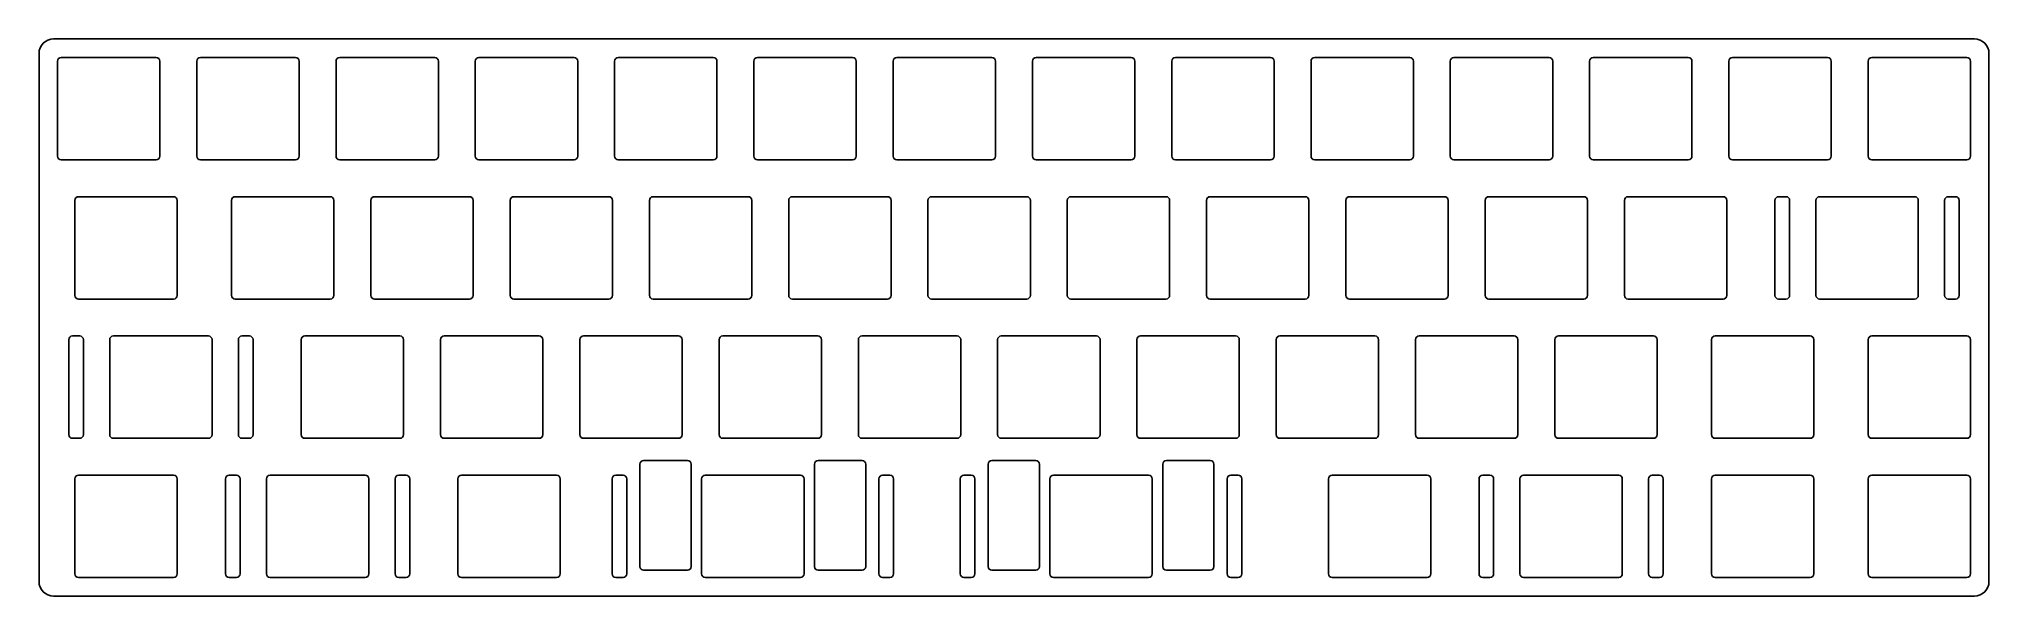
# Model space of a CAD drawing. Header units: centimetres. Extents: x 0 to 26.7, y -7.6 to 0.
import ezdxf

# ---------------------------------------------------------------- set-up
doc = ezdxf.new("R2010")
doc.units = ezdxf.units.CM
doc.header["$MEASUREMENT"] = 0
doc.layers.add('plate-20210615-083603 v2_0', color=7, linetype='Continuous')

msp = doc.modelspace()

# ---------------------------------------------------------------- linework, layer by layer
at = {"layer": 'plate-20210615-083603 v2_0'}
for p, q in [((0.2, 0), (26.47, 0)), ((0, -0.2), (0, -7.42)), ((0.3025, -0.2525), (1.6025, -0.2525)), ((2.2075, -0.2525), (3.5075, -0.2525)), ((4.1125, -0.2525), (5.4125, -0.2525)), ((6.0175, -0.2525), (7.3175, -0.2525)), ((7.9225, -0.2525), (9.2225, -0.2525)), ((9.8275, -0.2525), (11.1275, -0.2525)), ((11.7325, -0.2525), (13.0325, -0.2525)), ((13.6375, -0.2525), (14.9375, -0.2525)), ((15.5425, -0.2525), (16.8425, -0.2525)), ((17.4475, -0.2525), (18.7475, -0.2525)), ((19.3525, -0.2525), (20.6525, -0.2525)), ((21.2575, -0.2525), (22.5575, -0.2525)), ((23.1625, -0.2525), (24.4625, -0.2525)), ((25.0675, -0.2525), (26.3675, -0.2525)), ((26.67, -0.2), (26.67, -7.42)), ((0.2525, -0.3025), (0.2525, -1.6025)), ((1.6525, -0.3025), (1.6525, -1.6025)), ((2.1575, -0.3025), (2.1575, -1.6025)), ((3.5575, -0.3025), (3.5575, -1.6025)), ((4.0625, -0.3025), (4.0625, -1.6025)), ((5.4625, -0.3025), (5.4625, -1.6025)), ((5.9675, -0.3025), (5.9675, -1.6025)), ((7.3675, -0.3025), (7.3675, -1.6025)), ((7.8725, -0.3025), (7.8725, -1.6025)), ((9.2725, -0.3025), (9.2725, -1.6025)), ((9.7775, -0.3025), (9.7775, -1.6025)), ((11.1775, -0.3025), (11.1775, -1.6025)), ((11.6825, -0.3025), (11.6825, -1.6025)), ((13.0825, -0.3025), (13.0825, -1.6025)), ((13.5875, -0.3025), (13.5875, -1.6025)), ((14.9875, -0.3025), (14.9875, -1.6025)), ((15.4925, -0.3025), (15.4925, -1.6025)), ((16.8925, -0.3025), (16.8925, -1.6025)), ((17.3975, -0.3025), (17.3975, -1.6025)), ((18.7975, -0.3025), (18.7975, -1.6025)), ((19.3025, -0.3025), (19.3025, -1.6025)), ((20.7025, -0.3025), (20.7025, -1.6025)), ((21.2075, -0.3025), (21.2075, -1.6025)), ((22.6075, -0.3025), (22.6075, -1.6025)), ((23.1125, -0.3025), (23.1125, -1.6025)), ((24.5125, -0.3025), (24.5125, -1.6025)), ((25.0175, -0.3025), (25.0175, -1.6025)), ((26.4175, -0.3025), (26.4175, -1.6025)), ((0.3025, -1.6525), (1.6025, -1.6525)), ((2.2075, -1.6525), (3.5075, -1.6525)), ((4.1125, -1.6525), (5.4125, -1.6525)), ((6.0175, -1.6525), (7.3175, -1.6525)), ((7.9225, -1.6525), (9.2225, -1.6525)), ((9.8275, -1.6525), (11.1275, -1.6525)), ((11.7325, -1.6525), (13.0325, -1.6525)), ((13.6375, -1.6525), (14.9375, -1.6525)), ((15.5425, -1.6525), (16.8425, -1.6525)), ((17.4475, -1.6525), (18.7475, -1.6525)), ((19.3525, -1.6525), (20.6525, -1.6525)), ((21.2575, -1.6525), (22.5575, -1.6525)), ((23.1625, -1.6525), (24.4625, -1.6525)), ((25.0675, -1.6525), (26.3675, -1.6525)), ((0.490625, -2.2075), (0.490625, -3.5075)), ((0.540625, -2.1575), (1.840625, -2.1575)), ((1.890625, -2.2075), (1.890625, -3.5075)), ((2.63375, -2.2075), (2.63375, -3.5075)), ((2.68375, -2.1575), (3.98375, -2.1575)), ((4.03375, -2.2075), (4.03375, -3.5075)), ((4.53875, -2.2075), (4.53875, -3.5075)), ((4.58875, -2.1575), (5.88875, -2.1575)), ((5.93875, -2.2075), (5.93875, -3.5075)), ((6.44375, -2.2075), (6.44375, -3.5075)), ((6.49375, -2.1575), (7.79375, -2.1575)), ((7.84375, -2.2075), (7.84375, -3.5075)), ((8.34875, -2.2075), (8.34875, -3.5075)), ((8.39875, -2.1575), (9.69875, -2.1575)), ((9.74875, -2.2075), (9.74875, -3.5075)), ((10.25375, -2.2075), (10.25375, -3.5075)), ((10.30375, -2.1575), (11.60375, -2.1575)), ((11.65375, -2.2075), (11.65375, -3.5075)), ((12.15875, -2.2075), (12.15875, -3.5075)), ((12.20875, -2.1575), (13.50875, -2.1575)), ((13.55875, -2.2075), (13.55875, -3.5075)), ((14.06375, -2.2075), (14.06375, -3.5075)), ((14.11375, -2.1575), (15.41375, -2.1575)), ((15.46375, -2.2075), (15.46375, -3.5075)), ((15.96875, -2.2075), (15.96875, -3.5075)), ((16.01875, -2.1575), (17.31875, -2.1575)), ((17.36875, -2.2075), (17.36875, -3.5075)), ((17.87375, -2.2075), (17.87375, -3.5075)), ((17.92375, -2.1575), (19.22375, -2.1575)), ((19.27375, -2.2075), (19.27375, -3.5075)), ((19.77875, -2.2075), (19.77875, -3.5075)), ((19.82875, -2.1575), (21.12875, -2.1575)), ((21.17875, -2.2075), (21.17875, -3.5075)), ((21.68375, -2.2075), (21.68375, -3.5075)), ((21.73375, -2.1575), (23.03375, -2.1575)), ((23.08375, -2.2075), (23.08375, -3.5075)), ((23.743125, -2.2075), (23.743125, -3.5075)), ((23.793125, -2.1575), (23.893125, -2.1575)), ((23.943125, -2.2075), (23.943125, -3.5075)), ((24.303125, -2.2075), (24.303125, -3.5075)), ((24.353125, -2.1575), (25.653125, -2.1575)), ((25.703125, -2.2075), (25.703125, -3.5075)), ((26.063125, -2.2075), (26.063125, -3.5075)), ((26.113125, -2.1575), (26.213125, -2.1575)), ((26.263125, -2.2075), (26.263125, -3.5075)), ((0.540625, -3.5575), (1.840625, -3.5575)), ((2.68375, -3.5575), (3.98375, -3.5575)), ((4.58875, -3.5575), (5.88875, -3.5575)), ((6.49375, -3.5575), (7.79375, -3.5575)), ((8.39875, -3.5575), (9.69875, -3.5575)), ((10.30375, -3.5575), (11.60375, -3.5575)), ((12.20875, -3.5575), (13.50875, -3.5575)), ((14.11375, -3.5575), (15.41375, -3.5575)), ((16.01875, -3.5575), (17.31875, -3.5575)), ((17.92375, -3.5575), (19.22375, -3.5575)), ((19.82875, -3.5575), (21.12875, -3.5575)), ((21.73375, -3.5575), (23.03375, -3.5575)), ((23.793125, -3.5575), (23.893125, -3.5575)), ((24.353125, -3.5575), (25.653125, -3.5575)), ((26.113125, -3.5575), (26.213125, -3.5575)), ((0.406875, -4.1125), (0.406875, -5.4125)), ((0.456875, -4.0625), (0.556875, -4.0625)), ((0.606875, -4.1125), (0.606875, -5.4125)), ((0.966875, -4.1125), (0.966875, -5.4125)), ((1.016875, -4.0625), (2.316875, -4.0625)), ((2.366875, -4.1125), (2.366875, -5.4125)), ((2.726875, -4.1125), (2.726875, -5.4125)), ((2.776875, -4.0625), (2.876875, -4.0625)), ((2.926875, -4.1125), (2.926875, -5.4125)), ((3.58625, -4.1125), (3.58625, -5.4125)), ((3.63625, -4.0625), (4.93625, -4.0625)), ((4.98625, -4.1125), (4.98625, -5.4125)), ((5.49125, -4.1125), (5.49125, -5.4125)), ((5.54125, -4.0625), (6.84125, -4.0625)), ((6.89125, -4.1125), (6.89125, -5.4125)), ((7.39625, -4.1125), (7.39625, -5.4125)), ((7.44625, -4.0625), (8.74625, -4.0625)), ((8.79625, -4.1125), (8.79625, -5.4125)), ((9.30125, -4.1125), (9.30125, -5.4125)), ((9.35125, -4.0625), (10.65125, -4.0625)), ((10.70125, -4.1125), (10.70125, -5.4125)), ((11.20625, -4.1125), (11.20625, -5.4125)), ((11.25625, -4.0625), (12.55625, -4.0625)), ((12.60625, -4.1125), (12.60625, -5.4125)), ((13.11125, -4.1125), (13.11125, -5.4125)), ((13.16125, -4.0625), (14.46125, -4.0625)), ((14.51125, -4.1125), (14.51125, -5.4125)), ((15.01625, -4.1125), (15.01625, -5.4125)), ((15.06625, -4.0625), (16.36625, -4.0625)), ((16.41625, -4.1125), (16.41625, -5.4125)), ((16.92125, -4.1125), (16.92125, -5.4125)), ((16.97125, -4.0625), (18.27125, -4.0625)), ((18.32125, -4.1125), (18.32125, -5.4125)), ((18.82625, -4.1125), (18.82625, -5.4125)), ((18.87625, -4.0625), (20.17625, -4.0625)), ((20.22625, -4.1125), (20.22625, -5.4125)), ((20.73125, -4.1125), (20.73125, -5.4125)), ((20.78125, -4.0625), (22.08125, -4.0625)), ((22.13125, -4.1125), (22.13125, -5.4125)), ((22.874375, -4.1125), (22.874375, -5.4125)), ((22.924375, -4.0625), (24.224375, -4.0625)), ((24.274375, -4.1125), (24.274375, -5.4125)), ((25.0175, -4.1125), (25.0175, -5.4125)), ((25.0675, -4.0625), (26.3675, -4.0625)), ((26.4175, -4.1125), (26.4175, -5.4125)), ((0.456875, -5.4625), (0.556875, -5.4625)), ((1.016875, -5.4625), (2.316875, -5.4625)), ((2.776875, -5.4625), (2.876875, -5.4625)), ((3.63625, -5.4625), (4.93625, -5.4625)), ((5.54125, -5.4625), (6.84125, -5.4625)), ((7.44625, -5.4625), (8.74625, -5.4625)), ((9.35125, -5.4625), (10.65125, -5.4625)), ((11.25625, -5.4625), (12.55625, -5.4625)), ((13.16125, -5.4625), (14.46125, -5.4625)), ((15.06625, -5.4625), (16.36625, -5.4625)), ((16.97125, -5.4625), (18.27125, -5.4625)), ((18.87625, -5.4625), (20.17625, -5.4625)), ((20.78125, -5.4625), (22.08125, -5.4625)), ((22.924375, -5.4625), (24.224375, -5.4625)), ((25.0675, -5.4625), (26.3675, -5.4625)), ((8.219325, -7.2175), (8.219325, -5.8175)), ((8.869325, -5.7675), (8.269325, -5.7675)), ((8.919325, -7.2175), (8.919325, -5.8175)), ((10.606925, -7.2175), (10.606925, -5.8175)), ((11.256925, -5.7675), (10.656925, -5.7675)), ((11.306925, -7.2175), (11.306925, -5.8175)), ((12.981825, -7.2175), (12.981825, -5.8175)), ((13.631825, -5.7675), (13.031825, -5.7675)), ((13.681825, -7.2175), (13.681825, -5.8175)), ((15.369425, -7.2175), (15.369425, -5.8175)), ((16.019425, -5.7675), (15.419425, -5.7675)), ((16.069425, -7.2175), (16.069425, -5.8175)), ((0.490625, -6.0175), (0.490625, -7.3175)), ((0.540625, -5.9675), (1.840625, -5.9675)), ((1.890625, -6.0175), (1.890625, -7.3175)), ((2.55, -6.0175), (2.55, -7.3175)), ((2.6, -5.9675), (2.7, -5.9675)), ((2.75, -6.0175), (2.75, -7.3175)), ((3.11, -6.0175), (3.11, -7.3175)), ((3.16, -5.9675), (4.46, -5.9675)), ((4.51, -6.0175), (4.51, -7.3175)), ((4.87, -6.0175), (4.87, -7.3175)), ((4.92, -5.9675), (5.02, -5.9675)), ((5.07, -6.0175), (5.07, -7.3175)), ((5.729375, -6.0175), (5.729375, -7.3175)), ((5.779375, -5.9675), (7.079375, -5.9675)), ((7.129375, -6.0175), (7.129375, -7.3175)), ((7.838125, -7.3175), (7.838125, -6.0175)), ((7.988125, -5.9675), (7.888125, -5.9675)), ((8.038125, -7.3175), (8.038125, -6.0175)), ((9.063125, -6.0175), (9.063125, -7.3175)), ((9.113125, -5.9675), (10.413125, -5.9675)), ((10.463125, -6.0175), (10.463125, -7.3175)), ((11.488125, -7.3175), (11.488125, -6.0175)), ((11.638125, -5.9675), (11.538125, -5.9675)), ((11.688125, -7.3175), (11.688125, -6.0175)), ((12.600625, -7.3175), (12.600625, -6.0175)), ((12.750625, -5.9675), (12.650625, -5.9675)), ((12.800625, -7.3175), (12.800625, -6.0175)), ((13.825625, -6.0175), (13.825625, -7.3175)), ((13.875625, -5.9675), (15.175625, -5.9675)), ((15.225625, -6.0175), (15.225625, -7.3175)), ((16.250625, -7.3175), (16.250625, -6.0175)), ((16.400625, -5.9675), (16.300625, -5.9675)), ((16.450625, -7.3175), (16.450625, -6.0175)), ((17.635625, -6.0175), (17.635625, -7.3175)), ((17.685625, -5.9675), (18.985625, -5.9675)), ((19.035625, -6.0175), (19.035625, -7.3175)), ((19.695, -6.0175), (19.695, -7.3175)), ((19.745, -5.9675), (19.845, -5.9675)), ((19.895, -6.0175), (19.895, -7.3175)), ((20.255, -6.0175), (20.255, -7.3175)), ((20.305, -5.9675), (21.605, -5.9675)), ((21.655, -6.0175), (21.655, -7.3175)), ((22.015, -6.0175), (22.015, -7.3175)), ((22.065, -5.9675), (22.165, -5.9675)), ((22.215, -6.0175), (22.215, -7.3175)), ((22.874375, -6.0175), (22.874375, -7.3175)), ((22.924375, -5.9675), (24.224375, -5.9675)), ((24.274375, -6.0175), (24.274375, -7.3175)), ((25.0175, -6.0175), (25.0175, -7.3175)), ((25.0675, -5.9675), (26.3675, -5.9675)), ((26.4175, -6.0175), (26.4175, -7.3175)), ((0.540625, -7.3675), (1.840625, -7.3675)), ((2.6, -7.3675), (2.7, -7.3675)), ((3.16, -7.3675), (4.46, -7.3675)), ((4.92, -7.3675), (5.02, -7.3675)), ((5.779375, -7.3675), (7.079375, -7.3675)), ((7.988125, -7.3675), (7.888125, -7.3675)), ((8.869325, -7.2675), (8.269325, -7.2675)), ((9.113125, -7.3675), (10.413125, -7.3675)), ((11.256925, -7.2675), (10.656925, -7.2675)), ((11.638125, -7.3675), (11.538125, -7.3675)), ((12.750625, -7.3675), (12.650625, -7.3675)), ((13.631825, -7.2675), (13.031825, -7.2675)), ((13.875625, -7.3675), (15.175625, -7.3675)), ((16.019425, -7.2675), (15.419425, -7.2675)), ((16.400625, -7.3675), (16.300625, -7.3675)), ((17.685625, -7.3675), (18.985625, -7.3675)), ((19.745, -7.3675), (19.845, -7.3675)), ((20.305, -7.3675), (21.605, -7.3675)), ((22.065, -7.3675), (22.165, -7.3675)), ((22.924375, -7.3675), (24.224375, -7.3675)), ((25.0675, -7.3675), (26.3675, -7.3675)), ((0.2, -7.62), (26.47, -7.62))]:
    msp.add_line(p, q, dxfattribs=at)
for centre, radius, start, end in [((0.2, -0.2), 0.2, 90, 180), ((0.3025, -0.3025), 0.05, 90, 180), ((1.6025, -0.3025), 0.05, 0, 90), ((2.2075, -0.3025), 0.05, 90, 180), ((3.5075, -0.3025), 0.05, 0, 90), ((4.1125, -0.3025), 0.05, 90, 180), ((5.4125, -0.3025), 0.05, 0, 90), ((6.0175, -0.3025), 0.05, 90, 180), ((7.3175, -0.3025), 0.05, 0, 90), ((7.9225, -0.3025), 0.05, 90, 180), ((9.2225, -0.3025), 0.05, 0, 90), ((9.8275, -0.3025), 0.05, 90, 180), ((11.1275, -0.3025), 0.05, 0, 90), ((11.7325, -0.3025), 0.05, 90, 180), ((13.0325, -0.3025), 0.05, 0, 90), ((13.6375, -0.3025), 0.05, 90, 180), ((14.9375, -0.3025), 0.05, 0, 90), ((15.5425, -0.3025), 0.05, 90, 180), ((16.8425, -0.3025), 0.05, 0, 90), ((17.4475, -0.3025), 0.05, 90, 180), ((18.7475, -0.3025), 0.05, 0, 90), ((19.3525, -0.3025), 0.05, 90, 180), ((20.6525, -0.3025), 0.05, 0, 90), ((21.2575, -0.3025), 0.05, 90, 180), ((22.5575, -0.3025), 0.05, 0, 90), ((23.1625, -0.3025), 0.05, 90, 180), ((24.4625, -0.3025), 0.05, 0, 90), ((25.0675, -0.3025), 0.05, 90, 180), ((26.3675, -0.3025), 0.05, 0, 90), ((26.47, -0.2), 0.2, 360, 90), ((0.3025, -1.6025), 0.05, 180, 270), ((1.6025, -1.6025), 0.05, 270, 0), ((2.2075, -1.6025), 0.05, 180, 270), ((3.5075, -1.6025), 0.05, 270, 0), ((4.1125, -1.6025), 0.05, 180, 270), ((5.4125, -1.6025), 0.05, 270, 0), ((6.0175, -1.6025), 0.05, 180, 270), ((7.3175, -1.6025), 0.05, 270, 0), ((7.9225, -1.6025), 0.05, 180, 270), ((9.2225, -1.6025), 0.05, 270, 0), ((9.8275, -1.6025), 0.05, 180, 270), ((11.1275, -1.6025), 0.05, 270, 0), ((11.7325, -1.6025), 0.05, 180, 270), ((13.0325, -1.6025), 0.05, 270, 0), ((13.6375, -1.6025), 0.05, 180, 270), ((14.9375, -1.6025), 0.05, 270, 0), ((15.5425, -1.6025), 0.05, 180, 270), ((16.8425, -1.6025), 0.05, 270, 0), ((17.4475, -1.6025), 0.05, 180, 270), ((18.7475, -1.6025), 0.05, 270, 0), ((19.3525, -1.6025), 0.05, 180, 270), ((20.6525, -1.6025), 0.05, 270, 0), ((21.2575, -1.6025), 0.05, 180, 270), ((22.5575, -1.6025), 0.05, 270, 0), ((23.1625, -1.6025), 0.05, 180, 270), ((24.4625, -1.6025), 0.05, 270, 0), ((25.0675, -1.6025), 0.05, 180, 270), ((26.3675, -1.6025), 0.05, 270, 0), ((0.540625, -2.2075), 0.05, 90, 180), ((1.840625, -2.2075), 0.05, 0, 90), ((2.68375, -2.2075), 0.05, 90, 180), ((3.98375, -2.2075), 0.05, 0, 90), ((4.58875, -2.2075), 0.05, 90, 180), ((5.88875, -2.2075), 0.05, 0, 90), ((6.49375, -2.2075), 0.05, 90, 180), ((7.79375, -2.2075), 0.05, 0, 90), ((8.39875, -2.2075), 0.05, 90, 180), ((9.69875, -2.2075), 0.05, 0, 90), ((10.30375, -2.2075), 0.05, 90, 180), ((11.60375, -2.2075), 0.05, 0, 90), ((12.20875, -2.2075), 0.05, 90, 180), ((13.50875, -2.2075), 0.05, 0, 90), ((14.11375, -2.2075), 0.05, 90, 180), ((15.41375, -2.2075), 0.05, 0, 90), ((16.01875, -2.2075), 0.05, 90, 180), ((17.31875, -2.2075), 0.05, 0, 90), ((17.92375, -2.2075), 0.05, 90, 180), ((19.22375, -2.2075), 0.05, 0, 90), ((19.82875, -2.2075), 0.05, 90, 180), ((21.12875, -2.2075), 0.05, 0, 90), ((21.73375, -2.2075), 0.05, 90, 180), ((23.03375, -2.2075), 0.05, 0, 90), ((23.793125, -2.2075), 0.05, 90, 180), ((23.893125, -2.2075), 0.05, 0, 90), ((24.353125, -2.2075), 0.05, 90, 180), ((25.653125, -2.2075), 0.05, 0, 90), ((26.113125, -2.2075), 0.05, 90, 180), ((26.213125, -2.2075), 0.05, 0, 90), ((0.540625, -3.5075), 0.05, 180, 270), ((1.840625, -3.5075), 0.05, 270, 0), ((2.68375, -3.5075), 0.05, 180, 270), ((3.98375, -3.5075), 0.05, 270, 0), ((4.58875, -3.5075), 0.05, 180, 270), ((5.88875, -3.5075), 0.05, 270, 0), ((6.49375, -3.5075), 0.05, 180, 270), ((7.79375, -3.5075), 0.05, 270, 0), ((8.39875, -3.5075), 0.05, 180, 270), ((9.69875, -3.5075), 0.05, 270, 0), ((10.30375, -3.5075), 0.05, 180, 270), ((11.60375, -3.5075), 0.05, 270, 0), ((12.20875, -3.5075), 0.05, 180, 270), ((13.50875, -3.5075), 0.05, 270, 0), ((14.11375, -3.5075), 0.05, 180, 270), ((15.41375, -3.5075), 0.05, 270, 0), ((16.01875, -3.5075), 0.05, 180, 270), ((17.31875, -3.5075), 0.05, 270, 0), ((17.92375, -3.5075), 0.05, 180, 270), ((19.22375, -3.5075), 0.05, 270, 0), ((19.82875, -3.5075), 0.05, 180, 270), ((21.12875, -3.5075), 0.05, 270, 0), ((21.73375, -3.5075), 0.05, 180, 270), ((23.03375, -3.5075), 0.05, 270, 0), ((23.793125, -3.5075), 0.05, 180, 270), ((23.893125, -3.5075), 0.05, 270, 0), ((24.353125, -3.5075), 0.05, 180, 270), ((25.653125, -3.5075), 0.05, 270, 0), ((26.113125, -3.5075), 0.05, 180, 270), ((26.213125, -3.5075), 0.05, 270, 0), ((0.456875, -4.1125), 0.05, 90, 180), ((0.556875, -4.1125), 0.05, 0, 90), ((1.016875, -4.1125), 0.05, 90, 180), ((2.316875, -4.1125), 0.05, 0, 90), ((2.776875, -4.1125), 0.05, 90, 180), ((2.876875, -4.1125), 0.05, 0, 90), ((3.63625, -4.1125), 0.05, 90, 180), ((4.93625, -4.1125), 0.05, 0, 90), ((5.54125, -4.1125), 0.05, 90, 180), ((6.84125, -4.1125), 0.05, 0, 90), ((7.44625, -4.1125), 0.05, 90, 180), ((8.74625, -4.1125), 0.05, 0, 90), ((9.35125, -4.1125), 0.05, 90, 180), ((10.65125, -4.1125), 0.05, 0, 90), ((11.25625, -4.1125), 0.05, 90, 180), ((12.55625, -4.1125), 0.05, 0, 90), ((13.16125, -4.1125), 0.05, 90, 180), ((14.46125, -4.1125), 0.05, 0, 90), ((15.06625, -4.1125), 0.05, 90, 180), ((16.36625, -4.1125), 0.05, 0, 90), ((16.97125, -4.1125), 0.05, 90, 180), ((18.27125, -4.1125), 0.05, 0, 90), ((18.87625, -4.1125), 0.05, 90, 180), ((20.17625, -4.1125), 0.05, 0, 90), ((20.78125, -4.1125), 0.05, 90, 180), ((22.08125, -4.1125), 0.05, 0, 90), ((22.924375, -4.1125), 0.05, 90, 180), ((24.224375, -4.1125), 0.05, 0, 90), ((25.0675, -4.1125), 0.05, 90, 180), ((26.3675, -4.1125), 0.05, 0, 90), ((0.456875, -5.4125), 0.05, 180, 270), ((0.556875, -5.4125), 0.05, 270, 0), ((1.016875, -5.4125), 0.05, 180, 270), ((2.316875, -5.4125), 0.05, 270, 0), ((2.776875, -5.4125), 0.05, 180, 270), ((2.876875, -5.4125), 0.05, 270, 0), ((3.63625, -5.4125), 0.05, 180, 270), ((4.93625, -5.4125), 0.05, 270, 0), ((5.54125, -5.4125), 0.05, 180, 270), ((6.84125, -5.4125), 0.05, 270, 0), ((7.44625, -5.4125), 0.05, 180, 270), ((8.74625, -5.4125), 0.05, 270, 0), ((9.35125, -5.4125), 0.05, 180, 270), ((10.65125, -5.4125), 0.05, 270, 0), ((11.25625, -5.4125), 0.05, 180, 270), ((12.55625, -5.4125), 0.05, 270, 0), ((13.16125, -5.4125), 0.05, 180, 270), ((14.46125, -5.4125), 0.05, 270, 0), ((15.06625, -5.4125), 0.05, 180, 270), ((16.36625, -5.4125), 0.05, 270, 0), ((16.97125, -5.4125), 0.05, 180, 270), ((18.27125, -5.4125), 0.05, 270, 0), ((18.87625, -5.4125), 0.05, 180, 270), ((20.17625, -5.4125), 0.05, 270, 0), ((20.78125, -5.4125), 0.05, 180, 270), ((22.08125, -5.4125), 0.05, 270, 0), ((22.924375, -5.4125), 0.05, 180, 270), ((24.224375, -5.4125), 0.05, 270, 0), ((25.0675, -5.4125), 0.05, 180, 270), ((26.3675, -5.4125), 0.05, 270, 0), ((8.269325, -5.8175), 0.05, 90, 180), ((8.869325, -5.8175), 0.05, 0, 90), ((10.656925, -5.8175), 0.05, 90, 180), ((11.256925, -5.8175), 0.05, 0, 90), ((13.031825, -5.8175), 0.05, 90, 180), ((13.631825, -5.8175), 0.05, 0, 90), ((15.419425, -5.8175), 0.05, 90, 180), ((16.019425, -5.8175), 0.05, 0, 90), ((0.540625, -6.0175), 0.05, 90, 180), ((1.840625, -6.0175), 0.05, 0, 90), ((2.6, -6.0175), 0.05, 90, 180), ((2.7, -6.0175), 0.05, 0, 90), ((3.16, -6.0175), 0.05, 90, 180), ((4.46, -6.0175), 0.05, 0, 90), ((4.92, -6.0175), 0.05, 90, 180), ((5.02, -6.0175), 0.05, 0, 90), ((5.779375, -6.0175), 0.05, 90, 180), ((7.079375, -6.0175), 0.05, 0, 90), ((7.888125, -6.0175), 0.05, 90, 180), ((7.988125, -6.0175), 0.05, 0, 90), ((9.113125, -6.0175), 0.05, 90, 180), ((10.413125, -6.0175), 0.05, 0, 90), ((11.538125, -6.0175), 0.05, 90, 180), ((11.638125, -6.0175), 0.05, 0, 90), ((12.650625, -6.0175), 0.05, 90, 180), ((12.750625, -6.0175), 0.05, 0, 90), ((13.875625, -6.0175), 0.05, 90, 180), ((15.175625, -6.0175), 0.05, 0, 90), ((16.300625, -6.0175), 0.05, 90, 180), ((16.400625, -6.0175), 0.05, 0, 90), ((17.685625, -6.0175), 0.05, 90, 180), ((18.985625, -6.0175), 0.05, 0, 90), ((19.745, -6.0175), 0.05, 90, 180), ((19.845, -6.0175), 0.05, 0, 90), ((20.305, -6.0175), 0.05, 90, 180), ((21.605, -6.0175), 0.05, 0, 90), ((22.065, -6.0175), 0.05, 90, 180), ((22.165, -6.0175), 0.05, 0, 90), ((22.924375, -6.0175), 0.05, 90, 180), ((24.224375, -6.0175), 0.05, 0, 90), ((25.0675, -6.0175), 0.05, 90, 180), ((26.3675, -6.0175), 0.05, 0, 90), ((0.2, -7.42), 0.2, 180, 270), ((0.540625, -7.3175), 0.05, 180, 270), ((1.840625, -7.3175), 0.05, 270, 0), ((2.6, -7.3175), 0.05, 180, 270), ((2.7, -7.3175), 0.05, 270, 0), ((3.16, -7.3175), 0.05, 180, 270), ((4.46, -7.3175), 0.05, 270, 0), ((4.92, -7.3175), 0.05, 180, 270), ((5.02, -7.3175), 0.05, 270, 0), ((5.779375, -7.3175), 0.05, 180, 270), ((7.079375, -7.3175), 0.05, 270, 0), ((7.888125, -7.3175), 0.05, 180, 270), ((7.988125, -7.3175), 0.05, 270, 0), ((8.269325, -7.2175), 0.05, 180, 270), ((8.869325, -7.2175), 0.05, 270, 0), ((9.113125, -7.3175), 0.05, 180, 270), ((10.413125, -7.3175), 0.05, 270, 0), ((10.656925, -7.2175), 0.05, 180, 270), ((11.256925, -7.2175), 0.05, 270, 0), ((11.538125, -7.3175), 0.05, 180, 270), ((11.638125, -7.3175), 0.05, 270, 0), ((12.650625, -7.3175), 0.05, 180, 270), ((12.750625, -7.3175), 0.05, 270, 0), ((13.031825, -7.2175), 0.05, 180, 270), ((13.631825, -7.2175), 0.05, 270, 0), ((13.875625, -7.3175), 0.05, 180, 270), ((15.175625, -7.3175), 0.05, 270, 0), ((15.419425, -7.2175), 0.05, 180, 270), ((16.019425, -7.2175), 0.05, 270, 0), ((16.300625, -7.3175), 0.05, 180, 270), ((16.400625, -7.3175), 0.05, 270, 0), ((17.685625, -7.3175), 0.05, 180, 270), ((18.985625, -7.3175), 0.05, 270, 0), ((19.745, -7.3175), 0.05, 180, 270), ((19.845, -7.3175), 0.05, 270, 0), ((20.305, -7.3175), 0.05, 180, 270), ((21.605, -7.3175), 0.05, 270, 0), ((22.065, -7.3175), 0.05, 180, 270), ((22.165, -7.3175), 0.05, 270, 0), ((22.924375, -7.3175), 0.05, 180, 270), ((24.224375, -7.3175), 0.05, 270, 0), ((25.0675, -7.3175), 0.05, 180, 270), ((26.3675, -7.3175), 0.05, 270, 0), ((26.47, -7.42), 0.2, 270, 0)]:
    msp.add_arc(centre, radius, start, end, dxfattribs=at)

doc.saveas('drawing.dxf')
